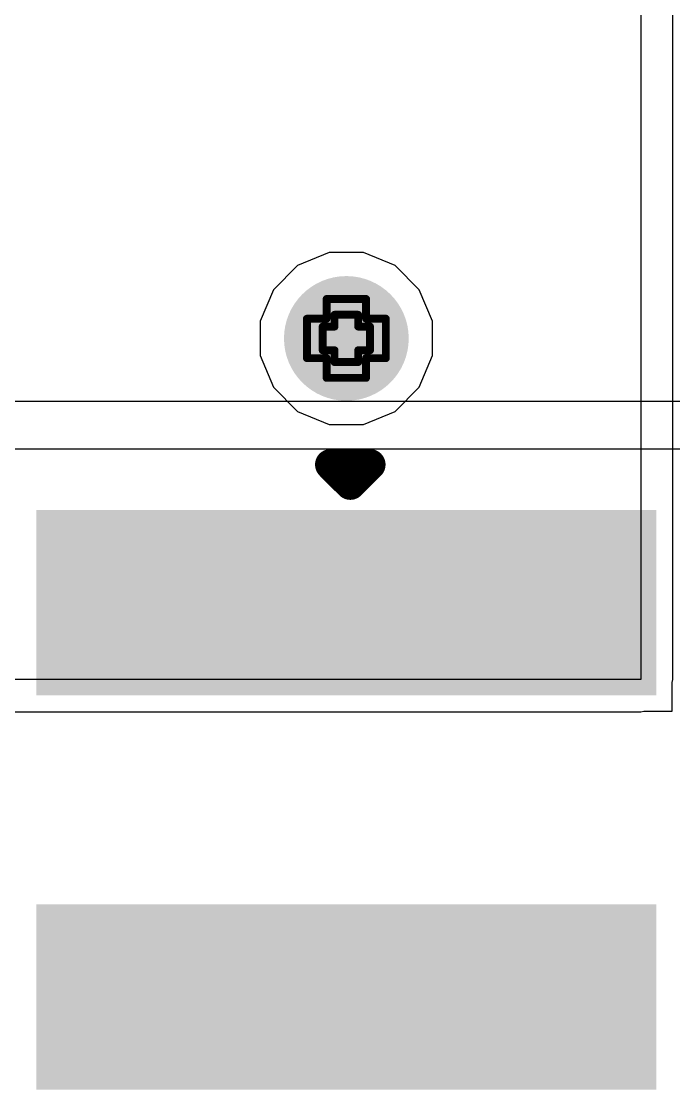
# Model space of a CAD drawing. Header units: inches. Extents: x -7 to 5163, y -3 to 5149.
# Drawn here: x 18.36 to 22.55, y 115.63 to 122.51 of the extents above; entities that cross this region are included whole.
import ezdxf

# ---------------------------------------------------------------- set-up
doc = ezdxf.new("R2010")
doc.units = ezdxf.units.IN
for name, color, linetype in [('Bottom Layer', 5, 'Continuous'), ('Bottom Solder', 6, 'Continuous'), ('Drill Drawing', 1, 'Continuous'), ('GND', 76, 'Continuous'), ('PWR', 16, 'Continuous'), ('Top Layer', 1, 'Continuous'), ('Top Overlay', 2, 'Continuous'), ('Top Paste', 8, 'Continuous'), ('Top Solder', 216, 'Continuous'), ('Via Holes', 16, 'Continuous')]:
    doc.layers.add(name, color=color, linetype=linetype)

# ---------------------------------------------------------------- blocks, each defined once
blk = doc.blocks.new('TO_263__DDPAK_3__5')
at = {"layer": 'Top Layer'}
for points in [[(-3.035, -7.335), (-3.035, -3.545), (-2.045, -3.545), (-2.045, -7.335)], [(-0.495, -7.335), (-0.495, -3.545), (0.495, -3.545), (0.495, -7.335)]]:
    blk.add_hatch(color=1, dxfattribs=at).paths.add_polyline_path(points)
at = {"layer": 'Top Paste'}
for points in [[(-3.035, -7.335), (-3.035, -3.545), (-2.045, -3.545), (-2.045, -7.335)], [(-0.495, -7.335), (-0.495, -3.545), (0.495, -3.545), (0.495, -7.335)]]:
    blk.add_hatch(color=8, dxfattribs=at).paths.add_polyline_path(points)
at = {"layer": 'Top Solder'}
for points in [[(-3.1366, -7.4366), (-3.1366, -3.4434), (-1.9434, -3.4434), (-1.9434, -7.4366)], [(-0.5966, -7.4366), (-0.5966, -3.4434), (0.5966, -3.4434), (0.5966, -7.4366)]]:
    blk.add_hatch(color=216, dxfattribs=at).paths.add_polyline_path(points)
at = {"layer": 'Top Overlay'}
for points in [[(-3.302, -5.4146, 0.2, 0.2, 0), (-3.429, -5.2876, 0.2, 0.2, 0)], [(-3.429, -5.5416, 0.2, 0.2, 0), (-3.429, -5.2876, 0.2, 0.2, 0)], [(-3.429, -5.5416, 0.2, 0.2, 0), (-3.302, -5.4146, 0.2, 0.2, 0)]]:
    blk.add_lwpolyline(points, format="xyseb", dxfattribs=at)
for points in [[(-3.479, -5.2876, 0.1, 0.1, 1), (-3.379, -5.2876, 0.1, 0.1, 1)], [(-3.479, -5.2876, 0.1, 0.1, 1), (-3.379, -5.2876, 0.1, 0.1, 1)], [(-3.352, -5.4146, 0.1, 0.1, 1), (-3.252, -5.4146, 0.1, 0.1, 1)], [(-3.352, -5.4146, 0.1, 0.1, 1), (-3.252, -5.4146, 0.1, 0.1, 1)], [(-3.479, -5.5416, 0.1, 0.1, 1), (-3.379, -5.5416, 0.1, 0.1, 1)], [(-3.479, -5.5416, 0.1, 0.1, 1), (-3.379, -5.5416, 0.1, 0.1, 1)]]:
    blk.add_lwpolyline(points, format="xyseb", close=True, dxfattribs=at)

msp = doc.modelspace()

# ---------------------------------------------------------------- hatches: boundary and pattern name
at = {"layer": 'Bottom Layer'}
h = msp.add_hatch(color=5, dxfattribs=at)
edge = h.paths.add_edge_path()
edge.add_arc((20.4477, 120.4722), 0.3, 0, 360)
at = {"layer": 'Bottom Solder'}
h = msp.add_hatch(color=6, dxfattribs=at)
edge = h.paths.add_edge_path()
edge.add_arc((20.4477, 120.4722), 0.4016, 0, 360)
at = {"layer": 'GND'}
h = msp.add_hatch(color=76, dxfattribs=at)
edge = h.paths.add_edge_path()
edge.add_arc((20.4477, 120.4722), 0.3, 0, 360)
at = {"layer": 'PWR'}
h = msp.add_hatch(color=16, dxfattribs=at)
edge = h.paths.add_edge_path()
edge.add_arc((20.4477, 120.4722), 0.3, 0, 360)
at = {"layer": 'Top Layer'}
h = msp.add_hatch(color=1, dxfattribs=at)
edge = h.paths.add_edge_path()
edge.add_arc((20.4477, 120.4722), 0.3, 0, 360)
at = {"layer": 'Top Solder'}
h = msp.add_hatch(color=216, dxfattribs=at)
edge = h.paths.add_edge_path()
edge.add_arc((20.4477, 120.4722), 0.4016, 0, 360)
at = {"layer": 'Via Holes'}
h = msp.add_hatch(color=7, dxfattribs=at)
edge = h.paths.add_edge_path()
edge.add_arc((20.4477, 120.4722), 0.15, 0, 360)

# ---------------------------------------------------------------- linework, layer by layer
at = {"layer": 'Bottom Layer'}
for p, q in [((20.3375, 121.0262), (20.1338, 120.9419)), ((20.5579, 121.0262), (20.3375, 121.0262)), ((20.7615, 120.9419), (20.5579, 121.0262)), ((20.1338, 120.9419), (19.978, 120.786)), ((20.9173, 120.786), (20.7615, 120.9419)), ((19.978, 120.786), (19.8937, 120.5824)), ((21.0017, 120.5824), (20.9173, 120.786)), ((19.8937, 120.5824), (19.8937, 120.362)), ((21.0017, 120.362), (21.0017, 120.5824)), ((19.8937, 120.362), (19.978, 120.1584)), ((20.9173, 120.1584), (21.0017, 120.362)), ((19.978, 120.1584), (20.1338, 120.0025)), ((20.7615, 120.0025), (20.9173, 120.1584)), ((20.1338, 120.0025), (20.3375, 119.9182)), ((20.5579, 119.9182), (20.7615, 120.0025)), ((20.3375, 119.9182), (20.5579, 119.9182))]:
    msp.add_line(p, q, dxfattribs=at)
at = {"layer": 'Drill Drawing'}
for points in [[(20.3207, 120.5992, 0.0508, 0.0508, 0), (20.3207, 120.7262, 0.0508, 0.0508, 0)], [(20.3207, 120.7262, 0.0508, 0.0508, 0), (20.5747, 120.7262, 0.0508, 0.0508, 0)], [(20.5747, 120.5992, 0.0508, 0.0508, 0), (20.5747, 120.7262, 0.0508, 0.0508, 0)], [(20.1937, 120.3452, 0.0508, 0.0508, 0), (20.1937, 120.5992, 0.0508, 0.0508, 0)], [(20.1937, 120.5992, 0.0508, 0.0508, 0), (20.3207, 120.5992, 0.0508, 0.0508, 0)], [(20.3715, 120.5484, 0.0508, 0.0508, 0), (20.3715, 120.6246, 0.0508, 0.0508, 0)], [(20.3715, 120.6246, 0.0508, 0.0508, 0), (20.5239, 120.6246, 0.0508, 0.0508, 0)], [(20.5239, 120.5484, 0.0508, 0.0508, 0), (20.5239, 120.6246, 0.0508, 0.0508, 0)], [(20.5747, 120.5992, 0.0508, 0.0508, 0), (20.7017, 120.5992, 0.0508, 0.0508, 0)], [(20.7017, 120.3452, 0.0508, 0.0508, 0), (20.7017, 120.5992, 0.0508, 0.0508, 0)], [(20.2953, 120.396, 0.0508, 0.0508, 0), (20.2953, 120.5484, 0.0508, 0.0508, 0)], [(20.2953, 120.5484, 0.0508, 0.0508, 0), (20.3715, 120.5484, 0.0508, 0.0508, 0)], [(20.5239, 120.5484, 0.0508, 0.0508, 0), (20.6001, 120.5484, 0.0508, 0.0508, 0)], [(20.6001, 120.396, 0.0508, 0.0508, 0), (20.6001, 120.5484, 0.0508, 0.0508, 0)], [(20.2953, 120.396, 0.0508, 0.0508, 0), (20.3715, 120.396, 0.0508, 0.0508, 0)], [(20.3715, 120.3198, 0.0508, 0.0508, 0), (20.3715, 120.396, 0.0508, 0.0508, 0)], [(20.5239, 120.396, 0.0508, 0.0508, 0), (20.6001, 120.396, 0.0508, 0.0508, 0)], [(20.5239, 120.3198, 0.0508, 0.0508, 0), (20.5239, 120.396, 0.0508, 0.0508, 0)], [(20.1937, 120.3452, 0.0508, 0.0508, 0), (20.3207, 120.3452, 0.0508, 0.0508, 0)], [(20.3207, 120.2182, 0.0508, 0.0508, 0), (20.3207, 120.3452, 0.0508, 0.0508, 0)], [(20.3715, 120.3198, 0.0508, 0.0508, 0), (20.5239, 120.3198, 0.0508, 0.0508, 0)], [(20.5747, 120.3452, 0.0508, 0.0508, 0), (20.7017, 120.3452, 0.0508, 0.0508, 0)], [(20.5747, 120.2182, 0.0508, 0.0508, 0), (20.5747, 120.3452, 0.0508, 0.0508, 0)], [(20.3207, 120.2182, 0.0508, 0.0508, 0), (20.5747, 120.2182, 0.0508, 0.0508, 0)]]:
    msp.add_lwpolyline(points, format="xyseb", dxfattribs=at)
for points in [[(20.308, 120.7262, 0.0254, 0.0254, 1), (20.3334, 120.7262, 0.0254, 0.0254, 1)], [(20.308, 120.7262, 0.0254, 0.0254, 1), (20.3334, 120.7262, 0.0254, 0.0254, 1)], [(20.562, 120.7262, 0.0254, 0.0254, 1), (20.5874, 120.7262, 0.0254, 0.0254, 1)], [(20.562, 120.7262, 0.0254, 0.0254, 1), (20.5874, 120.7262, 0.0254, 0.0254, 1)], [(20.181, 120.5992, 0.0254, 0.0254, 1), (20.2064, 120.5992, 0.0254, 0.0254, 1)], [(20.181, 120.5992, 0.0254, 0.0254, 1), (20.2064, 120.5992, 0.0254, 0.0254, 1)], [(20.308, 120.5992, 0.0254, 0.0254, 1), (20.3334, 120.5992, 0.0254, 0.0254, 1)], [(20.308, 120.5992, 0.0254, 0.0254, 1), (20.3334, 120.5992, 0.0254, 0.0254, 1)], [(20.3588, 120.6246, 0.0254, 0.0254, 1), (20.3842, 120.6246, 0.0254, 0.0254, 1)], [(20.3588, 120.6246, 0.0254, 0.0254, 1), (20.3842, 120.6246, 0.0254, 0.0254, 1)], [(20.5112, 120.6246, 0.0254, 0.0254, 1), (20.5366, 120.6246, 0.0254, 0.0254, 1)], [(20.5112, 120.6246, 0.0254, 0.0254, 1), (20.5366, 120.6246, 0.0254, 0.0254, 1)], [(20.562, 120.5992, 0.0254, 0.0254, 1), (20.5874, 120.5992, 0.0254, 0.0254, 1)], [(20.562, 120.5992, 0.0254, 0.0254, 1), (20.5874, 120.5992, 0.0254, 0.0254, 1)], [(20.689, 120.5992, 0.0254, 0.0254, 1), (20.7144, 120.5992, 0.0254, 0.0254, 1)], [(20.689, 120.5992, 0.0254, 0.0254, 1), (20.7144, 120.5992, 0.0254, 0.0254, 1)], [(20.2826, 120.5484, 0.0254, 0.0254, 1), (20.308, 120.5484, 0.0254, 0.0254, 1)], [(20.2826, 120.5484, 0.0254, 0.0254, 1), (20.308, 120.5484, 0.0254, 0.0254, 1)], [(20.3588, 120.5484, 0.0254, 0.0254, 1), (20.3842, 120.5484, 0.0254, 0.0254, 1)], [(20.3588, 120.5484, 0.0254, 0.0254, 1), (20.3842, 120.5484, 0.0254, 0.0254, 1)], [(20.5112, 120.5484, 0.0254, 0.0254, 1), (20.5366, 120.5484, 0.0254, 0.0254, 1)], [(20.5112, 120.5484, 0.0254, 0.0254, 1), (20.5366, 120.5484, 0.0254, 0.0254, 1)], [(20.5874, 120.5484, 0.0254, 0.0254, 1), (20.6128, 120.5484, 0.0254, 0.0254, 1)], [(20.5874, 120.5484, 0.0254, 0.0254, 1), (20.6128, 120.5484, 0.0254, 0.0254, 1)], [(20.2826, 120.396, 0.0254, 0.0254, 1), (20.308, 120.396, 0.0254, 0.0254, 1)], [(20.2826, 120.396, 0.0254, 0.0254, 1), (20.308, 120.396, 0.0254, 0.0254, 1)], [(20.3588, 120.396, 0.0254, 0.0254, 1), (20.3842, 120.396, 0.0254, 0.0254, 1)], [(20.3588, 120.396, 0.0254, 0.0254, 1), (20.3842, 120.396, 0.0254, 0.0254, 1)], [(20.5112, 120.396, 0.0254, 0.0254, 1), (20.5366, 120.396, 0.0254, 0.0254, 1)], [(20.5112, 120.396, 0.0254, 0.0254, 1), (20.5366, 120.396, 0.0254, 0.0254, 1)], [(20.5874, 120.396, 0.0254, 0.0254, 1), (20.6128, 120.396, 0.0254, 0.0254, 1)], [(20.5874, 120.396, 0.0254, 0.0254, 1), (20.6128, 120.396, 0.0254, 0.0254, 1)], [(20.181, 120.3452, 0.0254, 0.0254, 1), (20.2064, 120.3452, 0.0254, 0.0254, 1)], [(20.181, 120.3452, 0.0254, 0.0254, 1), (20.2064, 120.3452, 0.0254, 0.0254, 1)], [(20.308, 120.3452, 0.0254, 0.0254, 1), (20.3334, 120.3452, 0.0254, 0.0254, 1)], [(20.308, 120.3452, 0.0254, 0.0254, 1), (20.3334, 120.3452, 0.0254, 0.0254, 1)], [(20.3588, 120.3198, 0.0254, 0.0254, 1), (20.3842, 120.3198, 0.0254, 0.0254, 1)], [(20.3588, 120.3198, 0.0254, 0.0254, 1), (20.3842, 120.3198, 0.0254, 0.0254, 1)], [(20.5112, 120.3198, 0.0254, 0.0254, 1), (20.5366, 120.3198, 0.0254, 0.0254, 1)], [(20.5112, 120.3198, 0.0254, 0.0254, 1), (20.5366, 120.3198, 0.0254, 0.0254, 1)], [(20.562, 120.3452, 0.0254, 0.0254, 1), (20.5874, 120.3452, 0.0254, 0.0254, 1)], [(20.562, 120.3452, 0.0254, 0.0254, 1), (20.5874, 120.3452, 0.0254, 0.0254, 1)], [(20.689, 120.3452, 0.0254, 0.0254, 1), (20.7144, 120.3452, 0.0254, 0.0254, 1)], [(20.689, 120.3452, 0.0254, 0.0254, 1), (20.7144, 120.3452, 0.0254, 0.0254, 1)], [(20.308, 120.2182, 0.0254, 0.0254, 1), (20.3334, 120.2182, 0.0254, 0.0254, 1)], [(20.308, 120.2182, 0.0254, 0.0254, 1), (20.3334, 120.2182, 0.0254, 0.0254, 1)], [(20.562, 120.2182, 0.0254, 0.0254, 1), (20.5874, 120.2182, 0.0254, 0.0254, 1)], [(20.562, 120.2182, 0.0254, 0.0254, 1), (20.5874, 120.2182, 0.0254, 0.0254, 1)]]:
    msp.add_lwpolyline(points, format="xyseb", close=True, dxfattribs=at)
at = {"layer": 'GND'}
for p, q in [((20.3375, 121.0262), (20.1338, 120.9419)), ((20.5579, 121.0262), (20.3375, 121.0262)), ((20.7615, 120.9419), (20.5579, 121.0262)), ((20.1338, 120.9419), (19.978, 120.786)), ((20.9173, 120.786), (20.7615, 120.9419)), ((19.978, 120.786), (19.8937, 120.5824)), ((21.0017, 120.5824), (20.9173, 120.786)), ((19.8937, 120.5824), (19.8937, 120.362)), ((21.0017, 120.362), (21.0017, 120.5824)), ((19.8937, 120.362), (19.978, 120.1584)), ((20.9173, 120.1584), (21.0017, 120.362)), ((19.978, 120.1584), (20.1338, 120.0025)), ((20.7615, 120.0025), (20.9173, 120.1584)), ((20.1338, 120.0025), (20.3375, 119.9182)), ((20.5579, 119.9182), (20.7615, 120.0025)), ((20.3375, 119.9182), (20.5579, 119.9182))]:
    msp.add_line(p, q, dxfattribs=at)
at = {"layer": 'PWR'}
for p, q in [((24.8199, 120.0658), (8.9791, 120.0658)), ((9.2295, 119.761), (24.5706, 119.761))]:
    msp.add_line(p, q, dxfattribs=at)
at = {"layer": 'Top Layer'}
for p, q in [((22.3427, 123.2885), (22.3427, 118.2754)), ((22.5498, 118.2754), (22.5498, 123.0814)), ((22.3427, 118.2754), (12.9286, 118.2754)), ((22.5459, 118.2554), (22.5498, 118.2754)), ((22.5459, 118.0722), (22.5459, 118.2554)), ((22.3427, 118.0682), (22.3627, 118.0722)), ((22.3627, 118.0722), (22.5459, 118.0722)), ((12.9286, 118.0682), (22.3427, 118.0682))]:
    msp.add_line(p, q, dxfattribs=at)

# ---------------------------------------------------------------- block references
at = {"rotation": 270}
msp.add_blockref('TO_263__DDPAK_3__5', (25.8877, 116.2304), dxfattribs=at)

doc.saveas('drawing.dxf')
